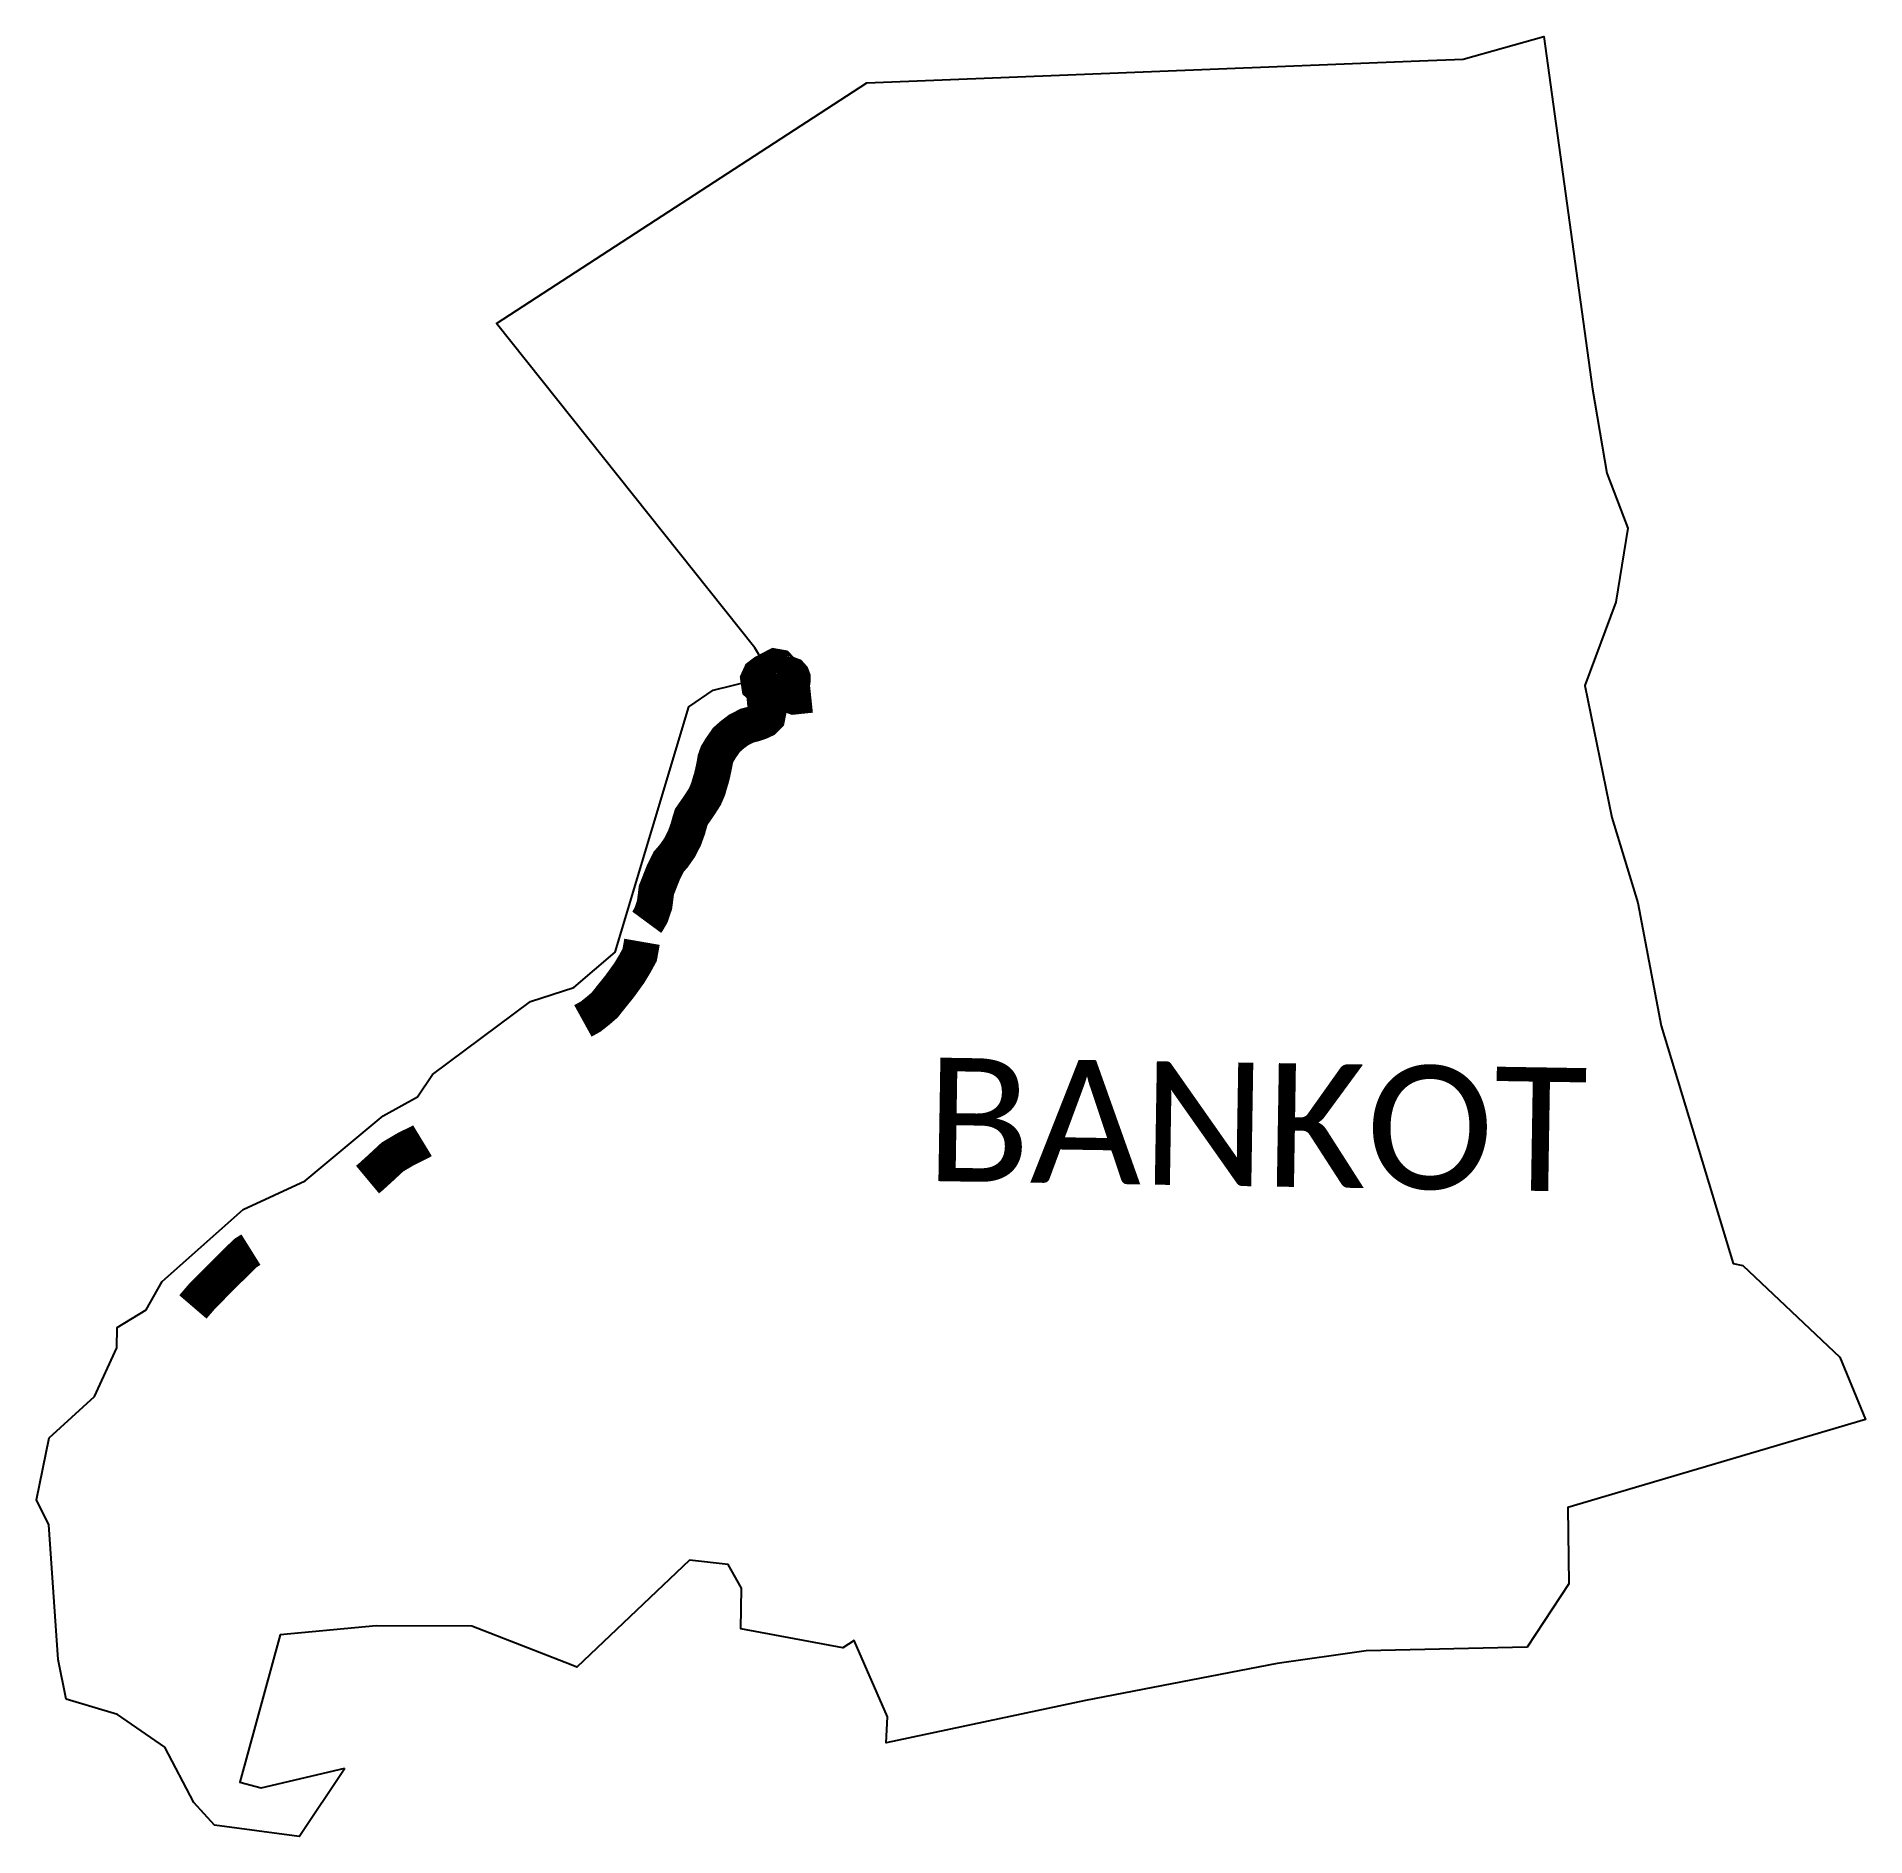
# Model space of a CAD drawing. Header units: metres. Extents: x 291467 to 294010, y 1987263 to 1989765.
import ezdxf

# ---------------------------------------------------------------- set-up
doc = ezdxf.new("R2010")
doc.units = ezdxf.units.M
for name, color, linetype in [('NATURALLY PROTECTED', 3, 'Continuous'), ('village', 3, 'Continuous'), ('VILLAGE NAME', 250, 'Continuous')]:
    doc.layers.add(name, color=color, linetype=linetype)
doc.styles.get("Standard").update_dxf_attribs({"font": 'calibri.ttf'})

msp = doc.modelspace()

# ---------------------------------------------------------------- linework, layer by layer
at = {"layer": 'NATURALLY PROTECTED', "color": 116, "true_color": 0x136734, "const_width": 50, "flags": 128}
for points in [[(292543.5, 1988850.1), (292519.9, 1988847.6), (292518.2, 1988848.2), (292516.7, 1988850.2), (292515.9, 1988853.7), (292514.5, 1988858.4), (292514.1, 1988861.6), (292514.7, 1988863.6), (292515.9, 1988865.1), (292517.5, 1988866.9), (292518, 1988870.4), (292518, 1988873.5), (292517.2, 1988875.6), (292515.5, 1988877.5), (292513.1, 1988878.4), (292510.9, 1988878.1), (292508.5, 1988877.7), (292506.2, 1988879.5), (292503.4, 1988883.4), (292498.7, 1988888.4), (292493.6, 1988889.3), (292478.2, 1988881.2), (292472.6, 1988876.9), (292470.2, 1988871.6), (292471.4, 1988863.5), (292476.1, 1988859.3), (292477.9, 1988856.3), (292478.8, 1988847.7), (292479.6, 1988838.9), (292480.9, 1988833.3), (292482.9, 1988829.2), (292483.9, 1988824.6), (292482.9, 1988819.7), (292478.4, 1988815.2), (292471.8, 1988812.1), (292464.4, 1988809.7), (292454.7, 1988807.3), (292442.6, 1988801), (292433.9, 1988794.4), (292425.9, 1988787.3), (292418.3, 1988776.4), (292413.1, 1988767.9), (292410.4, 1988760.3), (292409.4, 1988754.1), (292407, 1988742.7), (292405.1, 1988734.7), (292402.4, 1988726), (292400.5, 1988719.1), (292395.9, 1988708.4), (292386.9, 1988694.4), (292381.4, 1988686.6), (292377.1, 1988680.4), (292375.3, 1988674.8), (292372.2, 1988663.7), (292367.5, 1988650.7), (292360.5, 1988637.2), (292352.6, 1988625.9), (292345.5, 1988617.8), (292338.1, 1988602.8), (292328.5, 1988578.4), (292327.5, 1988570.1), (292325.9, 1988557.8), (292321, 1988543.6), (292316.4, 1988535.7), (292315, 1988533.8)], [(292308.5, 1988506.6), (292307.3, 1988499.7), (292305.2, 1988488.3), (292298.3, 1988475.7), (292290.9, 1988463.4), (292277.5, 1988444.8), (292265.9, 1988430.4), (292256.6, 1988418.7), (292247.5, 1988410.8), (292237, 1988402.5), (292226.3, 1988396.6)], [(292003.2, 1988230.1), (292000.9, 1988228.7), (291980, 1988218.3), (291961.5, 1988207.4), (291944.5, 1988191.6), (291931.6, 1988179.9), (291926.8, 1988175.9)], [(291764.7, 1988078.5), (291757.5, 1988074), (291749.8, 1988066.7), (291720.1, 1988037.3), (291696.1, 1988012.9), (291684, 1987998.8)]]:
    msp.add_lwpolyline(points, dxfattribs=at)
at = {"layer": 'village', "flags": 128}
msp.add_lwpolyline([(291832, 1987262.5), (291895.2, 1987357.4)], dxfattribs=at)
at = {"layer": 'village', "color": 3, "true_color": 0x00ff00}
for points in [[(291832, 1987262.5, 0), (291713.9, 1987278.2, 0), (291685.3, 1987309.5, 0), (291644.8, 1987386.7, 0), (291579.3, 1987432, 0), (291507.9, 1987453.2, 0), (291496.6, 1987508.8, 0), (291483.8, 1987695.7, 0), (291466.6, 1987730.8, 0), (291484.1, 1987816.9, 0), (291547.3, 1987874.4, 0), (291578.3, 1987942.2, 0), (291578.5, 1987970.1, 0), (291619.1, 1987994.6, 0), (291641.2, 1988034.4, 0), (291754, 1988134.4, 0), (291840, 1988174.3, 0), (291948.6, 1988264.8, 0), (291996.5, 1988290.9, 0), (292017.1, 1988322.2, 0), (292153.3, 1988423.5, 0), (292213.6, 1988443.2, 0), (292271.1, 1988492.4, 0), (292373.4, 1988833.2, 0), (292407.6, 1988856.5, 0), (292488.6, 1988876.4, 0), (292465.2, 1988915.3, 0), (292106.1, 1989366.6, 0), (292621.2, 1989700.9, 0), (293389.7, 1989731.8, 0), (293450.2, 1989734.2, 0), (293562.4, 1989765.4, 0), (293630.4, 1989275.2, 0), (293650.2, 1989158.5, 0), (293679.2, 1989081.6, 0), (293662.4, 1988979, 0), (293619.7, 1988863.1, 0), (293657.2, 1988679.3, 0)], [(293657.2, 1988679.3, 0), (293693, 1988560.8, 0), (293725.5, 1988389.8, 0), (293825.9, 1988059.3, 0), (293839.1, 1988056.5, 0), (293974.2, 1987929.1, 0), (294009.7, 1987842.5, 0), (293595.9, 1987720, 0), (293597.2, 1987614, 0), (293539.2, 1987525.9, 0), (293315.4, 1987520.4, 0), (293191.8, 1987502.9, 0), (292925.4, 1987451.6, 0), (292648, 1987392.9, 0), (292649.7, 1987428.9, 0), (292603.6, 1987535.1, 0), (292587.6, 1987524.7, 0), (292445.8, 1987551.2, 0), (292447, 1987607.8, 0), (292428.2, 1987640.7, 0), (292374.4, 1987646.8, 0), (292218.1, 1987497.8, 0), (292210, 1987501.1, 0), (292071.9, 1987554.7, 0), (291938.7, 1987555.5, 0), (291805.3, 1987543, 0), (291749.5, 1987338, 0), (291779, 1987330, 0), (291895.2, 1987357.4, 0)]]:
    msp.add_polyline3d(points, dxfattribs=at)

# ---------------------------------------------------------------- texts
at = {"layer": 'VILLAGE NAME', "insert": (292704.6, 1988345.8), "char_height": 171.752, "attachment_point": 1, "rotation": 359.0691}
msp.add_mtext_dynamic_manual_height_columns('{\\fCalibri|b0|i0|c0|p34;BANKOT}', width=1471.541, gutter_width=858.8, heights=[151.6], dxfattribs=at)

doc.saveas('drawing.dxf')
